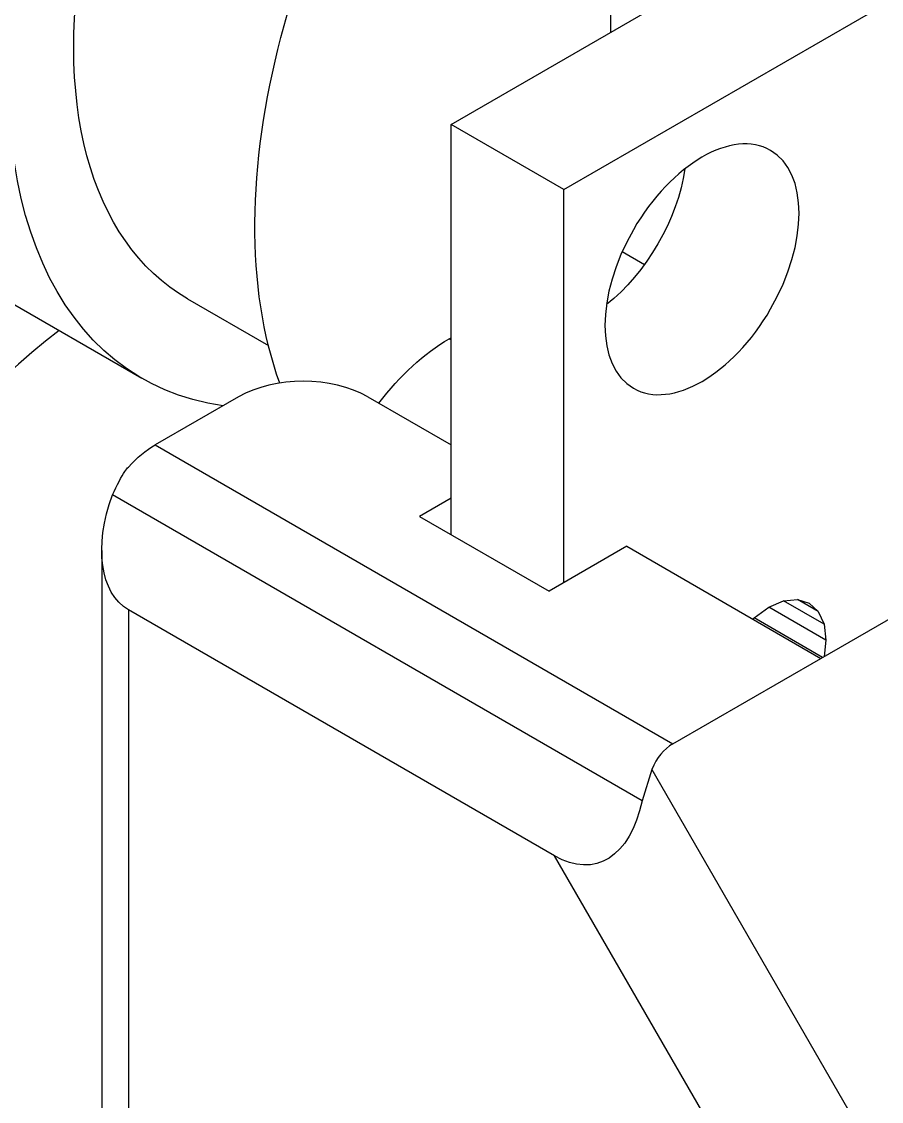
# Model space of a CAD drawing. Extents: x 0 to 11, y 0 to 8.5.
# Drawn here: x 8.5458 to 8.6691, y 5.7917 to 5.9465 of the extents above; entities that cross this region are included whole.
import ezdxf

# ---------------------------------------------------------------- set-up
doc = ezdxf.new("R2010")
doc.units = 0
doc.header["$LTSCALE"] = 0.5
doc.header["$MEASUREMENT"] = 0
doc.layers.add('TANGENT_LINES', color=7, linetype='CONTINUOUS')
doc.layers.add('VISIBLE', color=7, linetype='CONTINUOUS')

msp = doc.modelspace()

# ---------------------------------------------------------------- linework, layer by layer
at = {"layer": 'TANGENT_LINES'}
for p, q in [((8.60736, 5.90087), (8.60706, 5.90105)), ((8.56493, 5.88586), (8.63916, 5.84299)), ((8.63474, 5.83483), (8.55877, 5.87869)), ((8.56108, 5.86221), (8.56108, 5.63719)), ((8.63615, 5.83933), (8.79035, 5.57225)), ((8.77451, 5.5631), (8.6222, 5.82692))]:
    msp.add_line(p, q, dxfattribs=at)
at = {"layer": 'VISIBLE'}
for p, q in [((8.60736, 5.93179), (8.83317, 6.06216)), ((8.62353, 5.92245), (8.84934, 6.05282)), ((8.63026, 5.945), (8.63026, 5.96266)), ((8.62353, 5.92245), (8.60736, 5.93179)), ((8.60736, 5.87299), (8.60736, 5.93179)), ((8.62353, 5.86612), (8.62353, 5.92245)), ((8.53329, 5.91257), (8.56298, 5.89542)), ((8.63506, 5.91167), (8.63187, 5.91351)), ((8.56954, 5.90679), (8.58115, 5.90009)), ((8.60706, 5.90105), (8.60736, 5.90122)), ((8.57686, 5.89274), (8.56493, 5.88586)), ((8.59542, 5.89274), (8.60736, 5.88585)), ((8.60736, 5.87821), (8.60284, 5.8756)), ((8.60284, 5.8756), (8.6214, 5.86488)), ((8.55724, 5.8707), (8.55724, 5.64254)), ((8.63254, 5.87131), (8.6214, 5.86488)), ((8.63254, 5.87131), (8.66037, 5.85524)), ((8.66037, 5.85524), (8.67708, 5.86488)), ((8.6508, 5.86105), (8.65292, 5.86259)), ((8.65292, 5.86259), (8.65504, 5.86349)), ((8.66111, 5.85787), (8.65293, 5.8626)), ((8.65504, 5.86349), (8.65701, 5.86369)), ((8.66083, 5.86015), (8.65504, 5.86349)), ((8.65701, 5.86369), (8.65871, 5.86317)), ((8.66001, 5.86196), (8.65701, 5.86369)), ((8.65871, 5.86317), (8.66001, 5.86196)), ((8.6222, 5.82692), (8.56108, 5.86221)), ((8.65063, 5.86087), (8.6508, 5.86105)), ((8.66061, 5.85538), (8.6508, 5.86104)), ((8.66001, 5.86196), (8.66083, 5.86015)), ((8.66083, 5.86015), (8.66111, 5.85787)), ((8.66111, 5.85787), (8.66086, 5.85552)), ((8.63916, 5.84299), (8.66037, 5.85524)), ((8.63615, 5.83933), (8.63474, 5.83483))]:
    msp.add_line(p, q, dxfattribs=at)
at = {"layer": 'VISIBLE', "extrusion": (0, 0, -1)}
for centre, major_axis, ratio, start_param, end_param in [((8.57922, 5.99213), (-0.04593, -0.07956), 0.57735, 0, 3.141593), ((8.60891, 5.97498), (-0.04593, -0.07956), 0.57735, 6.053258, 9.818749), ((8.60891, 5.97498), (-0.03937, -0.06819), 0.57735, 0, 3.141593), ((8.64418, 5.95462), (-0.04593, -0.07956), 0.57735, 0.453226, 3.141593), ((8.62717, 5.92035), (-0.00984, -0.01705), 0.57735, 4.105278, 5.3195), ((8.60706, 5.87962), (-0.01312, -0.02273), 0.57735, 1.783826, 2.356194), ((8.56493, 5.87514), (-0.00656, -0.01137), 0.57735, 1.929116, 2.356194), ((8.57036, 5.87828), (-0.00928, -0.01607), 0.57735, 6.283185, 7.55673), ((8.6222, 5.84835), (-0.00603, 0.02251), 0.517638, 8.628891, 9.902436)]:
    msp.add_ellipse(centre, major_axis=major_axis, ratio=ratio, start_param=start_param, end_param=end_param, dxfattribs=at)
msp.add_ellipse((8.64333, 5.91102), major_axis=(-0.00984, -0.01705), ratio=0.57735, dxfattribs=at)
at = {"layer": 'VISIBLE'}
for centre, major_axis, start_param, end_param in [((8.56024, 5.84246), (0.04035, 0.0699), 0.945522, 3.141593), ((8.58614, 5.88739), (-0.01312, 0), 3.926991, 5.497787), ((8.64844, 5.82692), (-0.00928, 0.01607), 0, 0.427079)]:
    msp.add_ellipse(centre, major_axis=major_axis, ratio=0.57735, start_param=start_param, end_param=end_param, dxfattribs=at)
msp.add_open_spline([(8.55877, 5.87869), (8.55943, 5.88002), (8.5604, 5.88198), (8.56092, 5.8825), (8.56108, 5.88267)], degree=3, knots=[0, 0, 0, 0, 0.677153, 1, 1, 1, 1], dxfattribs=at)

doc.saveas('drawing.dxf')
